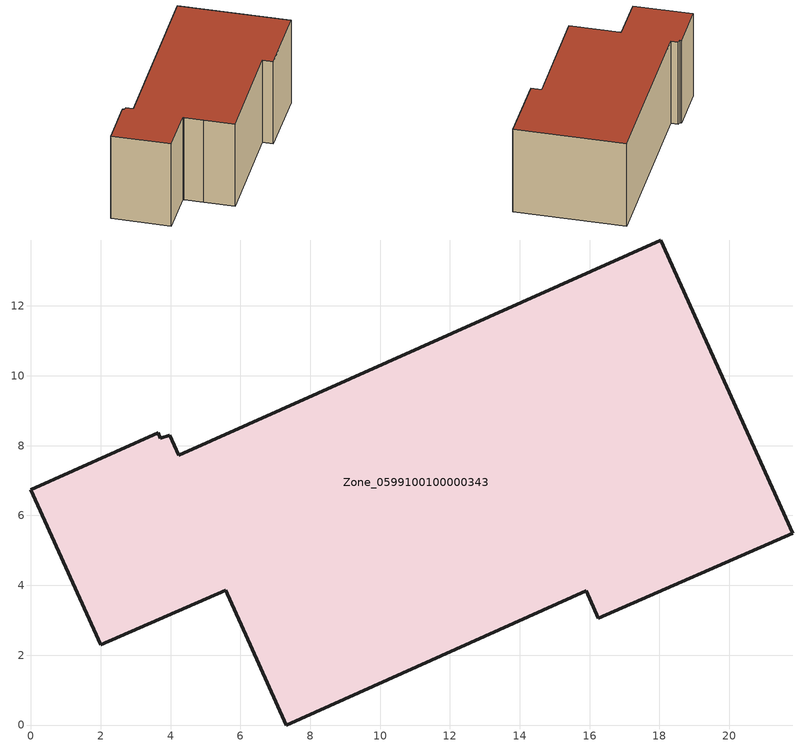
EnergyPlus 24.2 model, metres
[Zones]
Zone_0599100100000343
 floor ground (C_G): 15.9,3.84 7.31,0 6.28,2.3 5.62,3.76 5.58,3.86 2.01,2.29 0,6.74 3.64,8.37 3.71,8.22 3.98,8.29 4.24,7.72 18.03,13.89 21.82,5.49 16.25,3.06 z0
 wall outside (C_F): 0,6.74 2.01,2.29 5.58,3.86 5.62,3.76 6.28,2.3 7.31,0 15.9,3.84 16.25,3.06 21.82,5.49 18.03,13.89 4.24,7.72 3.98,8.29 3.71,8.22 3.64,8.37 0,6.74 z0:7.72
 roof outside (C_R): 7.31,0 15.9,3.84 16.25,3.06 21.82,5.49 18.03,13.89 4.24,7.72 3.98,8.29 3.71,8.22 3.64,8.37 0,6.74 2.01,2.29 5.58,3.86 5.62,3.76 6.28,2.3 z7.72
[BUILDING]
Pand.0599100100000343: North Axis=0; Terrain=City; Loads Convergence Tolerance Value=0.04; Temperature Convergence Tolerance Value=0.4; Solar Distribution=FullExterior; Maximum Number of Warmup Days=25; Minimum Number of Warmup Days=1
[Site:Location]
Rotterdam.The.Hague.AP_ZH_NLD Design_Conditions: Latitude=51.96; Longitude=4.45; Time Zone=1; Elevation=-4.5
[SITE:GROUNDTEMPERATURE:BUILDINGSURFACE]
18, 18, 18, 18, 18, 18, 18, 18, 18, 18, 18, 18
[MATERIAL] Thermal Absorptance=0.9; Solar Absorptance=0.7; Visible Absorptance=0.7
Name | Roughness | Thickness | Conductivity | Density | Specific Heat
G.D.2006-2014 | MediumSmooth | 0.15 | 0.06 | 540 | 1210
F.D.2006-2014 | Rough | 0.3 | 0.12 | 1920 | 840
R.D.2006-2014 | MediumRough | 0.2 | 0.08 | 1500 | 1000
[CONSTRUCTION]
C_G: G.D.2006-2014
C_F: F.D.2006-2014
C_R: R.D.2006-2014
[ZONE]
Zone_0599100100000343: Type=1; Multiplier=1; Ceiling Height=Autocalculate; Volume=Autocalculate; Floor Area=autocalculate; Part of Total Floor Area=Yes
[ZONEINFILTRATION:DESIGNFLOWRATE]
Infil_Zone_0599100100000343: Zone or ZoneList or Space or SpaceList=Zone_0599100100000343; Schedule=AlwaysOn; Design Flow Rate Calculation Method=Flow/Area; Flow Rate per Floor Area=0.0021; Constant Term Coefficient=1; Temperature Term Coefficient=0; Velocity Term Coefficient=0; Velocity Squared Term Coefficient=0
[HVACTEMPLATE:ZONE:IDEALLOADSAIRSYSTEM]
Zone_0599100100000343: Maximum Heating Supply Air Temperature=50; Minimum Cooling Supply Air Temperature=13; Maximum Heating Supply Air Humidity Ratio=0.0156; Minimum Cooling Supply Air Humidity Ratio=0.0077; Heating Limit=NoLimit; Cooling Limit=NoLimit; Dehumidification Control Type=ConstantSensibleHeatRatio; Cooling Sensible Heat Ratio=0.7; Dehumidification Setpoint=60; Humidification Control Type=None; Humidification Setpoint=30; Outdoor Air Method=None; Outdoor Air Flow Rate per Person=0.00944; Outdoor Air Flow Rate per Zone Floor Area=0; Outdoor Air Flow Rate per Zone=0; Demand Controlled Ventilation Type=None; Outdoor Air Economizer Type=NoEconomizer; Heat Recovery Type=None; Sensible Heat Recovery Effectiveness=0.7; Latent Heat Recovery Effectiveness=0.65
[ZONECONTROL:THERMOSTAT]
ThermostatControl_Zone_0599100100000343: Zone or ZoneList=Zone_0599100100000343; Control Type Schedule=DualSetpointControlType; Control 1=Thermostat_Zone_0599100100000343; Temperature Difference Between Cutout And Setpoint=0
[THERMOSTATSETPOINT:DUALSETPOINT]
Thermostat_Zone_0599100100000343: Heating Setpoint Temperature Schedule=HeatingSetpoint_Zone_0599100100000343; Cooling Setpoint Temperature Schedule=CoolingSetpoint_Zone_0599100100000343
[SCHEDULE:COMPACT]
HeatingSetpoint_Zone_0599100100000343: Through: 12/31, For: AllDays, Until: 24:00, 21
CoolingSetpoint_Zone_0599100100000343: Through: 12/31, For: AllDays, Until: 24:00, 24
DualSetpointControlType: Through: 12/31, For: AllDays, Until: 24:00, 4
AlwaysOn: Through: 12/31, For: AllDays, Until: 24:00, 1
